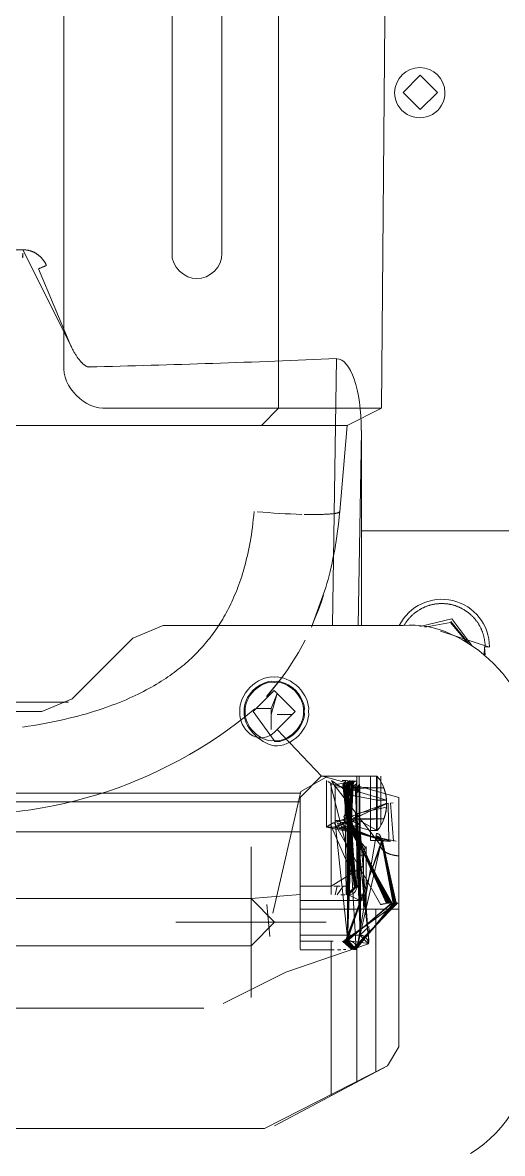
# Model space of a CAD drawing. Header units: millimetres. Extents: x 521 to 148073, y -17811 to 32040.
# Drawn here: x 66062.9 to 66121, y 20342.5 to 20479.2 of the extents above; entities that cross this region are included whole.
import ezdxf

# ---------------------------------------------------------------- set-up
doc = ezdxf.new("R2010")
doc.units = ezdxf.units.MM
doc.layers.add('Datové rozvody', color=6, linetype='Continuous')
doc.layers.add('PDF_Geometrie', color=7, linetype='Continuous', true_color=0xbdbdbd)

# ---------------------------------------------------------------- blocks, each defined once
blk = doc.blocks.new('projektor')
at = {"layer": 'PDF_Geometrie', "lineweight": 13}
for points in [[(86131.94, 15171.96), (86131.94, 15221.89)], [(86143.06, 15176.98), (86143.04, 15176.99), (86142.98, 15177.03), (86142.91, 15177.07), (86142.85, 15177.1), (86142.79, 15177.14), (86142.73, 15177.18), (86142.67, 15177.22), (86142.61, 15177.27), (86142.55, 15177.31), (86142.5, 15177.35), (86142.44, 15177.4), (86142.38, 15177.44), (86142.33, 15177.49), (86142.27, 15177.53), (86142.22, 15177.58), (86142.16, 15177.63), (86142.11, 15177.68), (86142.06, 15177.73), (86142.01, 15177.78), (86141.95, 15177.83), (86141.9, 15177.88), (86141.85, 15177.93), (86141.81, 15177.99), (86141.76, 15178.04), (86141.71, 15178.1), (86141.66, 15178.15), (86141.62, 15178.21), (86141.57, 15178.26), (86141.53, 15178.32), (86141.48, 15178.38), (86141.44, 15178.44), (86141.4, 15178.5), (86141.36, 15178.56), (86141.32, 15178.62), (86141.28, 15178.68), (86141.24, 15178.74), (86141.2, 15178.8), (86141.17, 15178.86), (86141.13, 15178.92), (86141.1, 15178.99), (86141.06, 15179.05), (86141.03, 15179.12), (86141, 15179.18), (86140.97, 15179.25), (86140.94, 15179.31), (86140.91, 15179.38), (86140.88, 15179.44), (86140.85, 15179.51), (86140.83, 15179.58), (86140.8, 15179.65), (86140.77, 15179.71), (86140.75, 15179.78), (86140.73, 15179.85), (86140.71, 15179.92), (86140.69, 15179.99), (86140.67, 15180.06), (86140.65, 15180.13), (86140.63, 15180.2), (86140.61, 15180.27), (86140.6, 15180.34), (86140.58, 15180.41), (86140.57, 15180.48), (86140.56, 15180.55), (86140.55, 15180.62), (86140.53, 15180.7), (86140.53, 15180.77), (86140.52, 15180.84), (86140.51, 15180.91), (86140.5, 15180.98), (86140.5, 15181.05), (86140.49, 15181.13), (86140.49, 15181.2), (86140.49, 15181.27), (86140.48, 15181.34), (86140.48, 15181.42), (86140.48, 15181.49), (86140.49, 15181.56), (86140.49, 15181.63), (86140.49, 15181.7), (86140.5, 15181.78), (86140.5, 15181.85), (86140.51, 15181.92), (86140.52, 15181.99), (86140.53, 15182.06), (86140.53, 15182.14), (86140.55, 15182.21), (86140.56, 15182.28), (86140.57, 15182.35), (86140.58, 15182.42), (86140.6, 15182.49), (86140.61, 15182.56), (86140.63, 15182.63), (86140.65, 15182.7), (86140.67, 15182.77), (86140.69, 15182.84), (86140.71, 15182.91), (86140.73, 15182.98), (86140.75, 15183.05), (86140.78, 15183.12), (86140.8, 15183.19), (86140.83, 15183.25), (86140.85, 15183.32), (86140.88, 15183.39), (86140.91, 15183.45), (86140.94, 15183.52), (86140.97, 15183.59), (86141, 15183.65), (86141.03, 15183.72), (86141.06, 15183.78), (86141.1, 15183.84), (86141.13, 15183.91), (86141.17, 15183.97), (86141.2, 15184.03), (86141.24, 15184.09), (86141.28, 15184.16), (86141.32, 15184.22), (86141.36, 15184.28), (86141.4, 15184.34), (86141.44, 15184.4), (86141.48, 15184.45), (86141.53, 15184.51), (86141.57, 15184.57), (86141.62, 15184.62), (86141.66, 15184.68), (86141.71, 15184.74), (86141.76, 15184.79), (86141.81, 15184.84), (86141.85, 15184.9), (86141.9, 15184.95), (86141.95, 15185), (86142.01, 15185.05), (86142.06, 15185.1), (86142.11, 15185.15), (86142.16, 15185.2), (86142.22, 15185.25), (86142.27, 15185.3), (86142.33, 15185.34), (86142.38, 15185.39), (86142.44, 15185.44), (86142.5, 15185.48), (86142.56, 15185.52), (86142.61, 15185.57), (86142.67, 15185.61), (86142.73, 15185.65), (86142.79, 15185.69), (86142.85, 15185.73), (86142.91, 15185.77), (86142.98, 15185.8), (86143.04, 15185.84), (86143.1, 15185.88), (86143.16, 15185.91), (86143.23, 15185.94), (86143.29, 15185.98), (86143.36, 15186.01), (86143.42, 15186.04), (86143.49, 15186.07), (86143.55, 15186.1), (86143.62, 15186.13), (86143.69, 15186.15), (86143.75, 15186.18), (86143.82, 15186.21), (86143.89, 15186.23), (86143.96, 15186.26), (86144.03, 15186.28), (86144.1, 15186.3), (86144.17, 15186.32), (86144.24, 15186.34), (86144.31, 15186.36), (86144.38, 15186.38), (86144.45, 15186.39), (86144.52, 15186.41), (86144.59, 15186.42), (86144.66, 15186.44), (86144.73, 15186.45), (86144.8, 15186.46), (86144.87, 15186.47), (86144.94, 15186.48), (86145.02, 15186.49), (86145.09, 15186.5), (86145.16, 15186.5), (86145.23, 15186.51), (86145.3, 15186.52), (86145.38, 15186.52), (86145.45, 15186.52), (86145.52, 15186.52), (86145.59, 15186.52)], [(86145.59, 15186.52), (86145.59, 15186.46), (86145.6, 15187.04), (86143.72, 15181.28)], [(86146.48, 15186.46), (86145.59, 15186.46), (86146.53, 15186.52)], [(86143.19, 15178.82), (86142.26, 15182.62), (86145.4, 15184.95)], [(86143.27, 15179.41), (86142.71, 15182.46), (86145.09, 15184.44), (86142.59, 15182.5), (86145.16, 15184.58)], [(85756.5, 15177.42), (85756.42, 15177.42), (86117.5, 15174.34), (86119.53, 15170.29)], [(86143.06, 15176.87), (86143.06, 15148.62)], [(86163.29, 15164.73), (86160.76, 15167.26), (86163.29, 15176.36)], [(86170.17, 15176.36), (86170.17, 15176.35), (86170.17, 15176.31), (86170.16, 15176.26), (86170.16, 15176.21), (86170.15, 15176.17), (86170.15, 15176.12), (86170.14, 15176.08), (86170.14, 15176.03), (86170.13, 15175.99), (86170.12, 15175.94), (86170.12, 15175.9), (86170.11, 15175.86), (86170.1, 15175.81), (86170.09, 15175.77), (86170.08, 15175.73), (86170.07, 15175.68), (86170.06, 15175.64), (86170.05, 15175.6), (86170.04, 15175.56), (86170.03, 15175.52), (86170.02, 15175.48), (86170.01, 15175.44), (86169.99, 15175.4), (86169.98, 15175.36), (86169.97, 15175.32), (86169.96, 15175.28), (86169.94, 15175.24), (86169.93, 15175.21), (86169.91, 15175.17), (86169.9, 15175.14), (86169.88, 15175.1), (86169.87, 15175.06), (86169.85, 15175.03), (86169.84, 15175), (86169.82, 15174.96), (86169.81, 15174.93), (86169.79, 15174.9), (86169.77, 15174.87), (86169.75, 15174.84), (86169.74, 15174.81), (86169.72, 15174.78), (86169.7, 15174.75), (86169.68, 15174.72), (86169.66, 15174.69), (86169.65, 15174.67), (86169.63, 15174.64), (86169.61, 15174.62), (86169.59, 15174.59), (86169.57, 15174.57), (86169.55, 15174.55), (86169.53, 15174.52), (86169.51, 15174.5), (86169.49, 15174.48), (86169.47, 15174.46), (86169.45, 15174.44), (86169.43, 15174.42), (86169.4, 15174.41), (86169.38, 15174.39), (86169.36, 15174.38), (86169.34, 15174.36), (86169.32, 15174.35), (86169.3, 15174.33), (86169.27, 15174.32), (86169.25, 15174.31), (86169.23, 15174.3), (86169.21, 15174.29), (86169.19, 15174.28), (86169.16, 15174.27), (86169.14, 15174.26), (86169.12, 15174.26), (86169.09, 15174.25), (86169.07, 15174.25), (86169.05, 15174.24), (86169.03, 15174.24), (86169, 15174.24), (86168.98, 15174.24), (86168.96, 15174.24), (86161.8, 15168.74), (86161.37, 15171.22), (86161.37, 15171.24), (86161.37, 15171.26), (86161.37, 15171.28), (86161.38, 15171.29), (86161.38, 15171.31), (86161.38, 15171.32), (86161.38, 15171.33), (86161.38, 15171.34), (86161.39, 15171.36), (86161.39, 15171.37), (86161.39, 15171.38), (86161.39, 15171.39), (86161.39, 15171.39), (86161.4, 15171.4), (86161.4, 15171.41), (86161.4, 15171.41), (86161.4, 15171.42), (86161.4, 15171.42), (86161.41, 15171.43), (86161.41, 15171.43)], [(86192.63, 15176.36), (86163.29, 15176.36)], [(86166.19, 15170.63), (86166.2, 15170.59), (86175.77, 15174.93), (86166.2, 15170.55), (86175.76, 15174.99), (86166.7, 15171.08), (86175.76, 15175.05), (86166.2, 15170.5), (86166.7, 15171.03), (86175.75, 15175.12), (86166.21, 15170.46), (86166.7, 15170.98), (86175.75, 15175.18), (86166.21, 15170.41), (86166.71, 15170.93), (86175.74, 15175.25), (86166.21, 15170.36), (86166.71, 15170.87), (86175.74, 15175.31), (86166.22, 15170.28), (86180.16, 15170.33), (86166.71, 15170.81), (86175.73, 15175.38), (86166.22, 15170.2), (86166.72, 15170.72), (86180.16, 15170.31), (86175.73, 15175.49), (86166.23, 15170.11), (86166.73, 15170.62), (86180.16, 15170.28), (86175.72, 15175.59), (86166.73, 15170.51), (86181.17, 15171.32), (86180.16, 15170.26), (86168.44, 15174.33), (86175.72, 15175.7), (86181.17, 15171.29), (86180.16, 15170.22), (86168.44, 15174.36), (86175.71, 15175.81), (86181.17, 15171.26), (86180.17, 15170.17), (86168.44, 15174.39), (86175.71, 15175.92), (86181.17, 15171.21), (86180.17, 15170.1), (86168.44, 15174.44), (86175.7, 15176.03), (86181.17, 15171.13), (86180.17, 15170.03), (86175.7, 15176.15), (86181.18, 15171.01), (86180.17, 15169.9), (86175.7, 15176.26), (86181.18, 15170.84), (86180.18, 15169.74)], [(86166.77, 15168.7), (86166.77, 15167.86), (86168.42, 15176.03)], [(86176.44, 15176.36), (86176.44, 15172.52)], [(86192.63, 15176.36), (86194.86, 15175.02), (86202.24, 15160.56)], [(86162.18, 15174.59), (86162.23, 15174.61), (86162.28, 15174.62), (86162.32, 15174.64), (86162.37, 15174.66), (86162.41, 15174.67), (86162.46, 15174.69), (86162.5, 15174.7), (86162.55, 15174.71), (86162.59, 15174.73), (86162.63, 15174.74), (86162.67, 15174.75), (86162.72, 15174.76), (86162.76, 15174.77), (86162.79, 15174.78), (86162.83, 15174.79), (86162.87, 15174.8), (86162.91, 15174.81), (86162.95, 15174.82), (86162.98, 15174.82), (86163.02, 15174.83), (86163.05, 15174.84), (86163.09, 15174.84), (86163.12, 15174.85), (86163.15, 15174.86), (86163.19, 15174.86), (86163.23, 15174.87), (86163.26, 15174.87), (86163.3, 15174.88), (86163.34, 15174.88), (86163.37, 15174.89), (86163.41, 15174.89), (86163.44, 15174.9), (86163.48, 15174.9), (86163.51, 15174.9), (86163.54, 15174.91), (86163.57, 15174.91), (86163.6, 15174.91), (86161.82, 15168.87), (86161.82, 15168.87), (86161.82, 15168.87), (86161.82, 15168.87), (86161.82, 15168.87), (86161.81, 15168.87), (86161.81, 15168.87), (86161.81, 15168.86), (86161.81, 15168.86), (86161.81, 15168.86), (86161.81, 15168.85), (86161.81, 15168.85), (86161.81, 15168.84), (86161.81, 15168.84), (86161.81, 15168.83), (86161.81, 15168.83), (86161.8, 15168.82), (86161.8, 15168.81), (86161.8, 15168.81), (86161.8, 15168.8), (86161.8, 15168.79), (86161.8, 15168.78), (86161.8, 15168.78), (86161.8, 15168.77)], [(86163.6, 15174.91), (86163.6, 15173.81), (86162.89, 15170.14)], [(86163.94, 15175.7), (86163.95, 15175.39), (86168.42, 15175.72)], [(86168.43, 15175.17), (86168.43, 15174.93), (86166.77, 15168.99), (86163.95, 15174.94), (86166.26, 15168.74)], [(86165.11, 15171.28), (86165.21, 15171.28), (86164.44, 15174.91), (86164.47, 15174.91), (86164.5, 15174.9), (86164.53, 15174.9), (86164.57, 15174.9), (86164.6, 15174.89), (86164.64, 15174.89), (86164.67, 15174.88), (86164.71, 15174.88), (86164.75, 15174.87), (86164.78, 15174.87), (86164.82, 15174.86), (86164.86, 15174.85), (86164.91, 15174.85), (86164.95, 15174.84), (86164.99, 15174.83), (86165.03, 15174.82), (86165.06, 15174.82), (86165.1, 15174.81), (86165.14, 15174.8), (86165.17, 15174.79), (86165.21, 15174.78), (86165.25, 15174.77), (86165.29, 15174.76), (86165.33, 15174.75), (86165.37, 15174.74), (86165.42, 15174.73), (86165.46, 15174.71), (86165.5, 15174.7), (86165.54, 15174.69), (86165.59, 15174.67), (86165.64, 15174.66), (86165.68, 15174.64), (86165.73, 15174.62), (86165.78, 15174.61), (86165.82, 15174.59)], [(86175.78, 15174.82), (86175.79, 15174.77), (86175.79, 15174.74), (86175.79, 15174.71), (86175.8, 15174.69), (86175.8, 15174.66), (86175.81, 15174.64), (86175.81, 15174.62), (86175.81, 15174.59), (86175.82, 15174.57), (86175.82, 15174.55), (86175.82, 15174.53), (86175.83, 15174.51), (86175.83, 15174.49), (86175.84, 15174.47), (86175.84, 15174.45), (86175.84, 15174.43), (86175.85, 15174.42), (86175.85, 15174.4), (86175.86, 15174.38), (86175.86, 15174.37), (86175.86, 15174.35), (86175.87, 15174.34), (86175.87, 15174.33), (86175.88, 15174.32), (86175.88, 15174.31), (86175.89, 15174.3), (86175.89, 15174.29), (86175.89, 15174.28), (86175.9, 15174.27), (86175.9, 15174.26), (86175.91, 15174.26), (86175.91, 15174.25), (86175.92, 15174.25), (86175.92, 15174.24), (86175.93, 15174.24), (86175.93, 15174.24), (86175.93, 15174.24), (86175.94, 15174.24), (86166.26, 15168.73), (86166.27, 15168.72), (86166.27, 15168.71), (86166.27, 15168.71), (86166.27, 15168.7), (86166.27, 15168.69), (86166.27, 15168.68), (86166.28, 15168.67), (86166.28, 15168.66), (86166.28, 15168.65), (86166.29, 15168.64), (86166.29, 15168.63), (86166.3, 15168.62), (86166.3, 15168.61), (86166.3, 15168.6), (86166.31, 15168.59), (86166.31, 15168.57), (86166.32, 15168.56), (86166.33, 15168.55), (86166.33, 15168.54), (86166.34, 15168.52), (86166.35, 15168.51), (86166.35, 15168.5), (86166.36, 15168.48), (86166.37, 15168.47), (86166.37, 15168.46), (86166.38, 15168.44), (86166.39, 15168.43), (86166.4, 15168.41), (86166.41, 15168.4)], [(86166.75, 15170.01), (86166.75, 15169.79), (86168.44, 15174.5)], [(86175.78, 15174.88), (86175.78, 15174.82)], [(86201.94, 15161.74), (86194.86, 15175.02)], [(86117.5, 15141.97), (86117.5, 15174.34)], [(86160.77, 15173.83), (86160.77, 15167.26), (86155.3, 15162.05)], [(86160.82, 15173.73), (86160.77, 15173.73), (86167.19, 15173.73)], [(86161.42, 15174.24), (86160.8, 15174.24), (86166.58, 15174.24)], [(86160.82, 15173.81), (86167.19, 15173.81)], [(86166.26, 15168.74), (86166.26, 15168.75), (86166.26, 15168.76), (86166.26, 15168.76), (86166.26, 15168.77), (86166.26, 15168.78), (86166.26, 15168.79), (86166.26, 15168.8), (86166.26, 15168.81), (86166.25, 15168.81), (86166.25, 15168.82), (86166.25, 15168.83), (86166.25, 15168.83), (86166.25, 15168.84), (86166.25, 15168.84), (86166.25, 15168.85), (86166.25, 15168.85), (86166.25, 15168.86), (86166.25, 15168.86), (86166.24, 15168.86), (86166.24, 15168.87), (86166.24, 15168.87), (86166.24, 15168.87), (86166.24, 15168.87), (86166.24, 15168.87), (86166.24, 15168.87), (86166.24, 15168.87), (86166.24, 15168.87), (86180.16, 15170.35), (86180.16, 15170.35), (86180.15, 15170.36), (86180.15, 15170.37), (86180.15, 15170.38), (86180.15, 15170.38), (86180.15, 15170.39), (86180.15, 15170.4), (86180.15, 15170.4), (86180.15, 15170.4), (86180.15, 15170.41), (86180.15, 15170.41), (86180.15, 15170.41), (86180.15, 15170.42), (86180.15, 15170.42), (86181.17, 15171.34), (86181.17, 15171.36), (86181.16, 15171.37), (86181.16, 15171.38), (86181.16, 15171.39), (86181.16, 15171.39), (86181.16, 15171.4), (86181.16, 15171.41), (86181.16, 15171.41), (86181.16, 15171.42), (86181.16, 15171.42), (86181.16, 15171.43), (86181.16, 15171.43), (86168.45, 15174.31), (86168.45, 15174.3), (86168.45, 15174.29), (86168.45, 15174.28), (86168.45, 15174.27), (86168.45, 15174.26), (86168.45, 15174.26), (86168.45, 15174.25), (86168.45, 15174.25), (86168.45, 15174.24), (86168.45, 15174.24), (86168.45, 15174.24), (86168.45, 15174.24), (86168.45, 15174.24)], [(86168.36, 15174.24), (86168.34, 15174.24), (86168.33, 15174.24), (86168.32, 15174.23), (86168.3, 15174.23), (86168.29, 15174.23), (86168.28, 15174.23), (86168.26, 15174.23), (86168.25, 15174.23), (86168.24, 15174.22), (86168.23, 15174.22), (86168.21, 15174.22), (86168.2, 15174.21), (86168.19, 15174.21), (86168.18, 15174.2), (86168.16, 15174.2), (86168.15, 15174.19), (86168.14, 15174.19), (86168.13, 15174.18), (86168.12, 15174.17), (86168.1, 15174.17), (86168.09, 15174.16), (86168.08, 15174.15), (86168.07, 15174.15), (86168.06, 15174.14), (86168.05, 15174.13), (86168.04, 15174.12), (86168.03, 15174.12), (86168.02, 15174.11), (86168.01, 15174.1), (86168, 15174.09), (86167.99, 15174.08), (86167.98, 15174.07), (86167.97, 15174.06), (86167.96, 15174.05), (86167.96, 15174.04), (86167.95, 15174.03), (86167.94, 15174.02), (86167.93, 15174.01), (86167.93, 15173.99), (86167.92, 15173.98), (86167.91, 15173.97), (86167.91, 15173.96), (86167.9, 15173.95), (86167.89, 15173.94), (86167.89, 15173.92), (86167.89, 15173.91), (86167.88, 15173.9), (86167.88, 15173.89), (86167.87, 15173.87), (86167.87, 15173.86), (86167.86, 15173.85), (86167.86, 15173.84), (86167.86, 15173.82), (86167.86, 15173.81), (86167.86, 15173.8), (86167.85, 15173.78), (86167.85, 15173.77), (86167.85, 15173.76), (86167.85, 15173.74), (86167.85, 15173.73), (86168.03, 15174.24), (86168.02, 15174.24), (86168, 15174.23), (86167.99, 15174.23), (86167.98, 15174.23), (86167.96, 15174.23), (86167.95, 15174.23), (86167.94, 15174.23), (86167.93, 15174.22), (86167.91, 15174.22), (86167.9, 15174.22), (86167.89, 15174.21), (86167.87, 15174.21), (86167.86, 15174.2), (86167.85, 15174.2), (86167.84, 15174.19), (86167.83, 15174.19), (86167.81, 15174.18), (86167.8, 15174.17), (86167.79, 15174.17), (86167.78, 15174.16), (86167.77, 15174.15), (86167.76, 15174.15), (86167.75, 15174.14), (86167.74, 15174.13), (86167.73, 15174.12), (86167.71, 15174.12), (86167.71, 15174.11), (86167.69, 15174.1), (86167.69, 15174.09), (86167.68, 15174.08), (86167.67, 15174.07), (86167.66, 15174.06), (86167.65, 15174.05), (86167.64, 15174.04), (86167.63, 15174.03), (86167.63, 15174.02), (86167.62, 15174.01), (86167.61, 15173.99), (86167.61, 15173.98), (86167.6, 15173.97), (86167.59, 15173.96), (86167.59, 15173.95), (86167.58, 15173.94), (86167.58, 15173.92), (86167.57, 15173.91), (86167.57, 15173.9), (86167.56, 15173.89), (86167.56, 15173.87), (86167.55, 15173.86), (86167.55, 15173.85), (86167.55, 15173.84), (86167.55, 15173.82), (86167.54, 15173.81), (86167.54, 15173.8), (86167.54, 15173.78), (86167.54, 15173.77), (86167.54, 15173.76), (86167.54, 15173.74), (86167.54, 15173.73), (86181.14, 15171.43), (86181.11, 15171.43), (86181.09, 15171.43), (86181.07, 15171.43), (86181.05, 15171.42), (86181.03, 15171.42), (86181, 15171.42), (86180.98, 15171.41), (86180.96, 15171.41), (86180.94, 15171.41), (86180.92, 15171.4), (86180.9, 15171.39), (86180.88, 15171.39), (86180.85, 15171.38), (86180.83, 15171.38), (86180.81, 15171.37), (86180.79, 15171.36), (86180.77, 15171.35), (86180.75, 15171.34), (86180.73, 15171.33), (86180.71, 15171.33), (86180.69, 15171.32), (86180.67, 15171.31), (86180.65, 15171.29), (86180.63, 15171.28), (86180.61, 15171.27), (86180.6, 15171.26), (86180.58, 15171.25), (86180.56, 15171.23), (86180.54, 15171.22), (86180.53, 15171.21), (86180.51, 15171.19), (86180.49, 15171.18), (86180.47, 15171.16), (86180.46, 15171.15), (86180.44, 15171.13), (86180.43, 15171.12), (86180.41, 15171.1), (86180.4, 15171.09), (86180.38, 15171.07), (86180.37, 15171.05), (86180.36, 15171.03), (86180.34, 15171.02), (86180.33, 15171), (86180.32, 15170.98), (86180.3, 15170.96), (86180.29, 15170.94), (86180.28, 15170.92), (86180.27, 15170.91), (86180.26, 15170.89), (86180.25, 15170.87), (86180.24, 15170.85), (86180.23, 15170.83), (86180.22, 15170.81), (86180.22, 15170.79), (86180.21, 15170.76), (86180.2, 15170.74), (86180.19, 15170.72), (86180.19, 15170.7), (86180.18, 15170.68), (86180.18, 15170.66), (86180.17, 15170.64), (86180.17, 15170.62), (86180.16, 15170.59), (86180.16, 15170.57), (86180.16, 15170.55), (86180.15, 15170.53), (86180.15, 15170.51), (86180.15, 15170.49), (86180.15, 15170.46), (86180.15, 15170.44), (86180.15, 15170.42), (86180.49, 15172.78), (86180.47, 15172.78), (86180.44, 15172.78), (86180.42, 15172.77), (86180.4, 15172.77), (86180.38, 15172.77), (86180.36, 15172.77), (86180.33, 15172.76), (86180.31, 15172.76), (86180.29, 15172.75), (86180.27, 15172.75), (86180.25, 15172.74), (86180.23, 15172.74), (86180.21, 15172.73), (86180.19, 15172.72), (86180.17, 15172.72), (86180.14, 15172.71), (86180.12, 15172.7), (86180.1, 15172.69), (86180.08, 15172.68), (86180.06, 15172.67), (86180.04, 15172.66), (86180.02, 15172.65), (86180.01, 15172.64), (86179.99, 15172.63), (86179.97, 15172.62), (86179.95, 15172.61), (86179.93, 15172.59), (86179.91, 15172.58), (86179.9, 15172.57), (86179.88, 15172.56), (86179.86, 15172.54), (86179.84, 15172.53), (86179.83, 15172.51), (86179.81, 15172.5), (86179.8, 15172.48), (86179.78, 15172.47), (86179.77, 15172.45), (86179.75, 15172.43), (86179.74, 15172.42), (86179.72, 15172.4), (86179.71, 15172.38), (86179.7, 15172.37), (86179.68, 15172.35), (86179.67, 15172.33), (86179.66, 15172.31), (86179.65, 15172.29), (86179.63, 15172.27), (86179.62, 15172.25), (86179.61, 15172.23), (86179.6, 15172.21), (86179.59, 15172.19), (86179.59, 15172.17), (86179.58, 15172.15), (86179.57, 15172.13), (86179.56, 15172.11), (86179.55, 15172.09), (86179.55, 15172.07), (86179.54, 15172.05), (86179.53, 15172.03), (86179.53, 15172.01), (86179.52, 15171.99), (86179.52, 15171.96), (86179.51, 15171.94), (86179.51, 15171.92), (86179.51, 15171.9), (86179.51, 15171.88), (86179.5, 15171.86), (86179.5, 15171.83), (86179.5, 15171.81), (86179.5, 15171.79), (86179.5, 15171.77)], [(86168.36, 15173.02), (86168.36, 15174.24), (86167.85, 15173.73)], [(86176.44, 15173.64), (86195.6, 15173.64)], [(86120.12, 15171.96), (86135.76, 15171.96)], [(86120.12, 15171.96), (86143.06, 15171.59)], [(86135.76, 15171.96), (86143.06, 15171.96)], [(86160.77, 15173.02), (86168.36, 15173.02)], [(86175.72, 15171.83), (86175.7, 15171.83), (86161.99, 15171.75), (86162.55, 15171.26)], [(86175.86, 15171.84), (86175.83, 15171.84), (86162.77, 15171.27), (86162.23, 15171.77)], [(86175.7, 15171.83), (86175.67, 15171.82), (86162.51, 15171.26)], [(86176.05, 15171.85), (86176, 15171.85), (86162.6, 15171.79)], [(86165.11, 15171.8), (86165.24, 15171.79), (86178.75, 15171.85)], [(86165.21, 15171.28), (86165.27, 15171.27), (86180.04, 15172.83)], [(86165.45, 15171.26), (86165.48, 15171.26), (86180.26, 15172.82)], [(86179.24, 15171.82), (86179.21, 15171.83), (86165.55, 15171.25)], [(86165.55, 15171.25), (86165.58, 15171.25), (86179.26, 15171.82), (86179.29, 15171.82)], [(86165.77, 15169.96), (86166, 15169.89), (86169.2, 15172.44), (86169.15, 15172.47), (86169.06, 15172.52)], [(86180.33, 15172.81), (86180.29, 15172.82), (86166.08, 15171.75)], [(86166.71, 15167.95), (86166.77, 15167.86), (86166.46, 15168.31), (86175.32, 15172.19), (86175.33, 15172.17), (86175.34, 15172.15), (86175.34, 15172.13), (86175.35, 15172.11), (86175.36, 15172.09), (86175.37, 15172.07), (86175.37, 15172.05), (86175.38, 15172.03), (86175.38, 15172.01), (86175.39, 15171.99), (86175.39, 15171.96), (86175.4, 15171.94), (86175.4, 15171.92), (86175.4, 15171.9), (86175.41, 15171.88), (86175.41, 15171.86), (86175.41, 15171.83), (86175.41, 15171.81), (86175.41, 15171.79), (86175.41, 15171.77), (86179.5, 15171.77), (86179.5, 15171.77), (86179.5, 15171.77), (86179.5, 15171.77), (86179.49, 15171.78), (86179.49, 15171.78), (86179.49, 15171.78), (86179.49, 15171.78), (86179.48, 15171.78), (86179.48, 15171.78), (86179.48, 15171.78), (86179.47, 15171.79), (86179.47, 15171.79), (86179.46, 15171.79), (86179.46, 15171.79), (86179.45, 15171.79), (86179.45, 15171.79), (86179.44, 15171.8), (86179.44, 15171.8), (86179.43, 15171.8), (86179.42, 15171.8), (86179.41, 15171.8), (86179.41, 15171.8), (86179.4, 15171.8), (86179.39, 15171.81), (86179.38, 15171.81), (86179.38, 15171.81), (86179.37, 15171.81), (86179.36, 15171.81), (86179.35, 15171.81), (86179.34, 15171.81), (86179.33, 15171.81), (86179.32, 15171.82), (86179.31, 15171.82)], [(86169.06, 15172.52), (86176.44, 15172.52), (86176.44, 15172.86)], [(86169.17, 15171.7), (86169.3, 15171.7), (86176.32, 15171.85)], [(86169.78, 15172.21), (86176.14, 15172.21)], [(86170.07, 15171.74), (86170.07, 15172.21)], [(86175.18, 14992.77), (86175.18, 15158.96), (86174.72, 15164.73), (86173.71, 15164.73), (86173.71, 15168.4), (86171.39, 15172.21)], [(86176.42, 15172.41), (86176.42, 15164.73)], [(86179.5, 15164.73), (86179.5, 15171.77), (86178.49, 15172.86)], [(86178.88, 15172.86), (86178.7, 15172.86)], [(86179.06, 15172.86), (86178.88, 15172.86)], [(86179.14, 15171.83), (86179.11, 15171.84)], [(86187.54, 15155.68), (86183.86, 15163.05), (86180.51, 15172.78), (86179.5, 15171.77)], [(86180.19, 15172.82), (86180.15, 15172.83)], [(86160.77, 15171.7), (86169.17, 15171.7)], [(86160.77, 15171.4), (86169.06, 15171.4)], [(86161.31, 15170.17), (86161.32, 15170.37), (86173.74, 15171.17), (86161.82, 15169.89), (86161.32, 15170.51), (86173.74, 15171.22), (86161.82, 15170.02), (86174.75, 15170.17)], [(86161.31, 15169.96), (86161.31, 15170.17), (86161.81, 15169.76), (86173.74, 15171.1)], [(86175.41, 15171.77), (86174.76, 15170.42), (86173.75, 15171.43), (86161.56, 15168.26), (86161.54, 15168.22), (86161.51, 15168.18), (86161.48, 15168.14), (86161.44, 15168.08), (86161.4, 15168.02)], [(86166.64, 15171.43), (86173.75, 15171.43), (86161.41, 15171.43)], [(86161.91, 15170.92), (86162.23, 15171.21)], [(86161.99, 15171.75), (86162.03, 15171.76)], [(86162.03, 15171.76), (86162.07, 15171.76)], [(86162.07, 15171.76), (86162.11, 15171.76)], [(86169.92, 15171.72), (86169.95, 15171.72), (86162.16, 15171.77)], [(86169.83, 15171.71), (86169.88, 15171.71), (86162.89, 15171.28), (86162.39, 15171.78), (86162.34, 15169.97)], [(86169.79, 15171.71), (86169.83, 15171.71), (86162.36, 15169.97)], [(86162.49, 15169.97), (86162.43, 15169.97), (86169.74, 15171.71)], [(86165.33, 15171.27), (86165.37, 15171.27)], [(86165.37, 15171.27), (86165.41, 15171.26)], [(86165.41, 15171.26), (86165.45, 15171.26)], [(86166.27, 15171.71), (86166.64, 15171.43)], [(86175.41, 15171.77), (86175.41, 15164.73)], [(86181.16, 15171.43), (86196.78, 15171.43)], [(86129.64, 15169.41), (86119.53, 15170.29), (86119.53, 15160.21)], [(86119.53, 15170.29), (86119.53, 15086.66)], [(86129.64, 15169.41), (86129.66, 15169.4), (86129.67, 15169.4), (86129.69, 15169.39), (86129.7, 15169.38), (86129.72, 15169.36), (86129.73, 15169.34), (86129.74, 15169.32), (86129.76, 15169.3), (86129.77, 15169.27), (86129.78, 15169.24), (86129.79, 15169.21), (86129.8, 15169.17), (86129.82, 15169.13), (86129.83, 15169.09), (86129.84, 15169.05), (86129.85, 15169), (86129.86, 15168.95), (86129.87, 15168.89), (86129.88, 15168.84), (86129.89, 15168.78), (86129.9, 15168.72), (86129.91, 15168.65), (86129.91, 15168.58), (86129.92, 15168.51), (86129.93, 15168.44), (86129.94, 15168.36), (86129.94, 15168.28), (86129.95, 15168.2), (86129.96, 15168.12), (86129.96, 15168.03), (86129.97, 15167.94), (86129.97, 15167.85), (86129.98, 15167.75), (86129.98, 15167.66), (86129.98, 15167.56), (86129.99, 15167.45), (86129.99, 15167.35), (86129.99, 15167.24), (86130, 15167.13), (86130, 15167.02), (86130, 15166.91), (86130, 15166.79), (86130, 15166.67), (86130, 15166.55), (86130, 15166.43), (86130, 15166.3), (86130, 15166.18), (86130, 15166.05), (86130, 15165.91), (86130, 15165.78), (86130, 15165.65), (86129.99, 15165.51), (86129.99, 15165.23)], [(86142.45, 15166.4), (86143.24, 15166.06), (86138.59, 15167.77), (86138.12, 15167.9), (86137.66, 15168.03), (86137.18, 15168.15), (86136.7, 15168.27), (86136.21, 15168.39), (86135.71, 15168.5), (86135.2, 15168.61), (86134.69, 15168.71), (86134.16, 15168.81), (86133.63, 15168.9), (86133.09, 15168.99), (86132.54, 15169.07), (86131.98, 15169.15), (86131.41, 15169.22), (86130.83, 15169.29), (86130.24, 15169.35), (86129.64, 15169.41)], [(86161.3, 15169.7), (86161.31, 15169.96)], [(86165.71, 15169.97), (86165.69, 15169.97)], [(86166.23, 15170.11), (86166.23, 15170.02)], [(86166.24, 15169.79), (86166.25, 15169.65), (86166.75, 15170.01)], [(86166.24, 15169.92), (86166.24, 15169.79)], [(86173.72, 15169.47), (86173.71, 15169.09), (86174.73, 15168.86)], [(86173.72, 15170.09), (86173.72, 15169.79), (86174.73, 15169.11)], [(86174.74, 15169.88), (86174.73, 15169.71)], [(86174.73, 15169.71), (86174.73, 15169.53)], [(86174.74, 15170.01), (86174.74, 15169.88)], [(86181.19, 15169.83), (86181.19, 15170.13)], [(86181.2, 15169.14), (86181.2, 15169.52)], [(86111.67, 15169.04), (86143.06, 15168.55)], [(86160.76, 15168.1), (86162.6, 15164.83), (86176.92, 15161.54)], [(86161.29, 15167.86), (86166.77, 15167.86)], [(86166.41, 15168.4), (86174.72, 15168.4), (86161.65, 15168.4)], [(86161.82, 15168.87), (86166.24, 15168.87)], [(86173.71, 15169.09), (86173.71, 15168.7)], [(86177.96, 15158.96), (86177.96, 15150.11), (86177.96, 15167.81)], [(86180.19, 15164.73), (86180.19, 15168.63)], [(86180.19, 15168.4), (86198.39, 15168.4)], [(86181.2, 15164.73), (86181.2, 15168.75)], [(86145.87, 15164.74), (86144.77, 15165.32)], [(86145.87, 15164.74), (86146.23, 15164.53)], [(86151.13, 15161.05), (86149.26, 15162.54), (86148.29, 15163.24), (86146.23, 15164.53)], [(86156.61, 15161.69), (86153.18, 15159.22), (86150.7, 15161.69), (86153.18, 15164.17), (86155.65, 15161.69)], [(86153.53, 15162.05), (86153.53, 15163.82)], [(86162.79, 15081.43), (86162.79, 15164.78)], [(86163.29, 15164.73), (86181.14, 15164.73)], [(86163.8, 15164.73), (86163.8, 15081.43)], [(86167.34, 15164.73), (86167.34, 15081.43)], [(86151.13, 15161.05), (86151.43, 15160.78), (86149.26, 15162.54), (86148.29, 15163.24)], [(85757, 15162.2), (86117.5, 15162.2), (86119.53, 15160.18)], [(86152.82, 15161.34), (86152.82, 15159.57)], [(86175.18, 15158.96), (86177.96, 15161.74), (86180.74, 15158.96)], [(86179.64, 15161.18), (86175.89, 15160.82)], [(86202.24, 14990.87), (86202.24, 15160.56)], [(86155.01, 15132.04), (86154.91, 15132.71), (86154.81, 15133.37), (86154.7, 15134.01), (86154.59, 15134.63), (86154.48, 15135.24), (86154.36, 15135.83), (86154.24, 15136.41), (86154.11, 15136.97), (86153.98, 15137.52), (86153.85, 15138.05), (86153.72, 15138.57), (86153.58, 15139.07), (86153.44, 15139.57), (86153.3, 15140.05), (86153.16, 15140.51), (86153.01, 15140.97), (86152.87, 15141.42), (86152.72, 15141.85), (86152.57, 15142.27), (86152.41, 15142.69), (86152.26, 15143.09), (86152.11, 15143.48), (86151.95, 15143.87), (86151.79, 15144.24), (86151.63, 15144.61), (86151.47, 15144.96), (86151.31, 15145.31), (86151.15, 15145.65), (86150.98, 15145.98), (86150.82, 15146.31), (86150.65, 15146.62), (86150.48, 15146.93), (86150.32, 15147.24), (86150.15, 15147.53), (86149.98, 15147.82), (86149.81, 15148.1), (86149.63, 15148.38), (86149.46, 15148.65), (86149.29, 15148.92), (86149.11, 15149.18), (86148.93, 15149.43), (86148.76, 15149.68), (86148.58, 15149.92), (86148.4, 15150.16), (86148.22, 15150.39), (86148.04, 15150.62), (86147.86, 15150.85), (86147.68, 15151.07), (86147.49, 15151.28), (86147.31, 15151.5), (86147.12, 15151.7), (86146.93, 15151.91), (86146.74, 15152.11), (86146.55, 15152.3), (86146.36, 15152.5), (86146.16, 15152.69), (86145.97, 15152.87), (86145.77, 15153.06), (86145.57, 15153.24), (86145.37, 15153.42), (86145.16, 15153.59), (86144.96, 15153.76), (86144.75, 15153.93), (86144.54, 15154.1), (86144.33, 15154.26), (86144.12, 15154.42), (86143.9, 15154.58), (86143.68, 15154.74), (86143.46, 15154.89), (86143.23, 15155.04), (86143, 15155.19), (86142.77, 15155.34), (86142.54, 15155.49), (86142.3, 15155.63), (86142.06, 15155.77), (86141.81, 15155.91), (86141.57, 15156.05), (86141.31, 15156.18), (86141.06, 15156.32), (86140.8, 15156.45), (86140.53, 15156.58), (86140.26, 15156.7), (86139.99, 15156.83), (86139.71, 15156.95), (86139.42, 15157.07), (86139.14, 15157.19), (86138.84, 15157.31), (86138.54, 15157.42), (86138.24, 15157.53), (86137.92, 15157.65), (86137.61, 15157.75), (86137.28, 15157.86), (86136.95, 15157.96), (86136.62, 15158.06), (86136.27, 15158.16), (86135.92, 15158.26), (86135.56, 15158.35), (86135.2, 15158.44), (86134.82, 15158.53), (86134.44, 15158.62), (86134.05, 15158.7), (86133.66, 15158.78), (86133.25, 15158.85), (86132.83, 15158.93), (86132.41, 15159), (86131.97, 15159.06), (86131.53, 15159.12), (86131.07, 15159.18), (86130.61, 15159.23), (86130.13, 15159.28), (86129.64, 15159.33)], [(86177.96, 15158.96), (86186.81, 15158.96), (86169.11, 15158.96)], [(86180.74, 15158.96), (86180.74, 14992.77)], [(85769.61, 15155.52), (85791.71, 15155.52), (86099.3, 15155.52)], [(86188.08, 14998.01), (86188.08, 15153.42)], [(86099.3, 15149.66), (85799.95, 15149.66), (85769.61, 15149.66)], [(86144.54, 15145.04), (86143.06, 15148.62)], [(86144.54, 15145.04), (86151.7, 15137.89)], [(86100.71, 15134.87), (86100.67, 15134.85), (86100.62, 15134.83), (86100.58, 15134.81), (86100.53, 15134.78), (86100.49, 15134.76), (86100.44, 15134.74), (86100.4, 15134.71), (86100.36, 15134.69), (86100.32, 15134.66), (86100.27, 15134.64), (86100.23, 15134.61), (86100.19, 15134.59), (86100.15, 15134.56), (86100.11, 15134.53), (86100.07, 15134.5), (86100.03, 15134.47), (86099.99, 15134.44), (86099.95, 15134.41), (86099.91, 15134.38), (86099.88, 15134.34), (86099.84, 15134.31), (86099.8, 15134.28), (86099.77, 15134.24), (86099.73, 15134.21), (86099.7, 15134.17), (86099.67, 15134.14), (86099.63, 15134.1), (86099.6, 15134.06), (86099.57, 15134.02), (86099.54, 15133.99), (86099.5, 15133.95), (86099.47, 15133.91), (86099.44, 15133.87), (86099.42, 15133.83), (86099.39, 15133.79), (86099.36, 15133.75), (86099.33, 15133.71), (86099.31, 15133.66), (86099.28, 15133.62), (86099.26, 15133.58), (86099.23, 15133.54), (86099.21, 15133.49), (86099.19, 15133.45), (86099.16, 15133.41), (86099.14, 15133.36), (86099.12, 15133.32), (86099.1, 15133.27), (86099.08, 15133.23), (86099.06, 15133.18), (86099.05, 15133.13), (86099.03, 15133.09), (86099.01, 15133.04), (86099, 15132.99), (86098.98, 15132.95), (86098.97, 15132.9), (86098.96, 15132.85), (86098.94, 15132.8), (86098.93, 15132.76), (86098.92, 15132.71), (86098.91, 15132.66), (86098.9, 15132.61), (86098.89, 15132.56), (86098.89, 15132.51), (86098.88, 15132.46), (86098.87, 15132.41), (86098.87, 15132.36), (86098.86, 15132.32), (86098.86, 15132.27), (86098.86, 15132.22), (86098.85, 15132.17), (86098.85, 15132.12), (86098.85, 15132.07), (86109.98, 15137.66), (86110.08, 15137.7), (86110.18, 15137.75), (86110.29, 15137.8), (86110.39, 15137.85), (86110.49, 15137.9), (86110.58, 15137.95), (86110.68, 15138), (86110.77, 15138.05), (86110.87, 15138.1), (86110.95, 15138.15), (86111.04, 15138.2), (86111.12, 15138.25), (86111.2, 15138.3), (86111.28, 15138.35), (86111.35, 15138.4), (86111.42, 15138.45), (86111.49, 15138.49), (86111.55, 15138.54), (86111.61, 15138.58), (86111.67, 15138.62), (86111.72, 15138.67), (86111.77, 15138.71), (86111.82, 15138.75), (86111.87, 15138.79), (86111.91, 15138.82), (86111.96, 15138.86), (86112, 15138.9), (86112.04, 15138.93), (86112.08, 15138.97), (86112.11, 15139), (86112.15, 15139.03), (86112.18, 15139.07), (86112.21, 15139.1), (86112.24, 15139.13), (86112.27, 15139.16), (86112.3, 15139.19), (86112.32, 15139.22), (86112.35, 15139.25), (86112.37, 15139.27), (86112.39, 15139.3), (86112.41, 15139.33), (86112.43, 15139.36), (86112.45, 15139.38), (86112.47, 15139.41), (86112.48, 15139.43), (86112.5, 15139.45), (86112.51, 15139.47), (86112.53, 15139.5), (86112.54, 15139.52), (86112.55, 15139.54), (86112.56, 15139.56), (86112.57, 15139.58), (86112.58, 15139.6), (86112.59, 15139.61), (86112.6, 15139.63), (86112.6, 15139.65), (86112.61, 15139.67), (86112.62, 15139.68), (86112.62, 15139.7), (86112.63, 15139.71), (86112.63, 15139.73), (86112.64, 15139.74), (86112.64, 15139.76), (86112.64, 15139.77), (86112.65, 15139.79), (86112.65, 15139.8), (86112.65, 15139.81), (86112.65, 15139.82), (86112.65, 15139.84), (86112.65, 15139.85), (86112.65, 15139.86), (86112.66, 15139.87), (86112.66, 15139.88), (86112.66, 15139.89)], [(86109.87, 15137.61), (86101.11, 15133.93), (86100.71, 15134.87)], [(86151.7, 15137.89), (86153.18, 15134.31)], [(86152.07, 15057.75), (86152.07, 15137.47)], [(86112.45, 15136.91), (86010.48, 15136.91)], [(86153.18, 15134.31), (86153.18, 15017.11)], [(86098.85, 15132.07), (86098.85, 15110.98)]]:
    blk.add_lwpolyline(points, dxfattribs=at)
for points in [[(86082.37, 15178.89), (86080.35, 15176.87), (86078.32, 15178.89), (86080.35, 15180.91)], [(86162.49, 15170.14), (86162.49, 15169.89), (86162.23, 15169.96), (86162.18, 15174.59), (86162.03, 15168.87), (86161.29, 15168.45)], [(86168.42, 15175.43), (86168.43, 15175.17), (86163.95, 15175.11), (86166.77, 15168.7)], [(86167.19, 15173.81), (86167.19, 15173.02), (86166, 15168.87), (86165.82, 15174.61), (86165.77, 15169.96), (86165.52, 15169.89), (86165.11, 15170.14)], [(86166.75, 15169.79), (86166.76, 15169.56), (86168.44, 15174.59), (86166.26, 15169.13), (86166.76, 15169.28), (86168.43, 15174.75)], [(86175.63, 15171.82), (86175.6, 15171.82), (86175.59, 15171.82), (86175.58, 15171.81), (86175.57, 15171.81), (86175.56, 15171.81), (86175.55, 15171.81), (86175.55, 15171.81), (86175.54, 15171.81), (86175.53, 15171.81), (86175.52, 15171.81), (86175.51, 15171.8), (86175.5, 15171.8), (86175.5, 15171.8), (86175.49, 15171.8), (86175.48, 15171.8), (86175.48, 15171.8), (86175.47, 15171.8), (86175.46, 15171.79), (86175.46, 15171.79), (86175.45, 15171.79), (86175.45, 15171.79), (86175.44, 15171.79), (86175.44, 15171.79), (86175.44, 15171.78), (86175.43, 15171.78), (86175.43, 15171.78), (86175.43, 15171.78), (86175.42, 15171.78), (86175.42, 15171.78), (86175.42, 15171.78), (86175.42, 15171.77), (86175.41, 15171.77), (86175.41, 15171.77), (86175.41, 15171.77)], [(86161.32, 15170.51), (86161.33, 15170.65), (86161.83, 15170.14), (86173.74, 15171.28), (86174.75, 15170.22), (86161.34, 15170.75), (86161.83, 15170.22), (86173.74, 15171.31), (86174.75, 15170.26), (86161.34, 15170.84), (86161.84, 15170.31), (86173.74, 15171.33), (86174.75, 15170.28), (86161.34, 15170.93), (86161.84, 15170.38), (86174.75, 15170.31), (86161.35, 15170.98), (86161.85, 15170.46), (86161.35, 15171.03), (86174.75, 15170.33), (86161.85, 15170.5), (86161.36, 15171.08), (86161.85, 15170.55), (86161.36, 15171.13), (86161.86, 15170.59), (86161.36, 15171.17), (86161.86, 15170.63), (86161.37, 15171.21), (86161.86, 15170.66)], [(86162.23, 15171.21), (86162.23, 15171.22), (86162.23, 15171.23), (86162.23, 15171.25), (86162.23, 15171.26), (86162.23, 15171.27), (86162.23, 15171.29), (86162.23, 15171.3), (86162.22, 15171.31), (86162.22, 15171.33), (86162.22, 15171.34), (86162.21, 15171.35), (86162.21, 15171.36), (86162.21, 15171.38), (86162.2, 15171.39), (86161.91, 15170.94), (86161.91, 15170.95), (86161.91, 15170.96), (86161.91, 15170.98), (86161.91, 15170.99), (86161.91, 15171), (86161.9, 15171.02), (86161.9, 15171.03), (86161.9, 15171.04), (86161.9, 15171.05), (86161.89, 15171.07), (86161.89, 15171.08), (86161.88, 15171.09), (86161.88, 15171.11), (86161.87, 15171.12), (86161.87, 15171.13), (86161.86, 15171.14), (86161.86, 15171.15), (86161.85, 15171.16), (86161.85, 15171.18), (86161.84, 15171.19), (86161.83, 15171.2), (86161.82, 15171.21), (86161.82, 15171.22), (86161.81, 15171.23), (86161.8, 15171.24), (86161.79, 15171.25), (86161.78, 15171.26), (86161.77, 15171.27), (86161.77, 15171.28), (86161.76, 15171.29), (86161.75, 15171.3), (86161.74, 15171.31), (86161.73, 15171.32), (86161.72, 15171.33), (86161.71, 15171.33), (86161.69, 15171.34), (86161.68, 15171.35), (86161.67, 15171.35), (86161.66, 15171.36), (86161.65, 15171.37), (86161.64, 15171.37), (86161.63, 15171.38), (86161.61, 15171.39), (86161.6, 15171.39), (86161.59, 15171.4), (86161.58, 15171.4), (86161.56, 15171.4), (86161.55, 15171.41), (86161.54, 15171.41), (86161.53, 15171.42), (86161.51, 15171.42), (86161.5, 15171.42), (86161.49, 15171.42), (86161.47, 15171.43), (86161.46, 15171.43), (86161.45, 15171.43), (86161.44, 15171.43), (86161.42, 15171.43)], [(86162.23, 15171.21), (86162.24, 15171.21), (86162.24, 15171.21), (86162.24, 15171.21), (86162.24, 15171.21), (86162.25, 15171.22), (86162.25, 15171.22), (86162.26, 15171.22), (86162.26, 15171.22), (86162.27, 15171.22), (86162.28, 15171.22), (86162.28, 15171.23), (86162.29, 15171.23), (86162.3, 15171.23), (86162.31, 15171.23), (86162.32, 15171.23), (86162.33, 15171.23), (86162.34, 15171.24), (86162.35, 15171.24), (86162.36, 15171.24), (86162.37, 15171.24), (86162.38, 15171.24), (86162.4, 15171.25), (86162.41, 15171.25), (86162.42, 15171.25), (86162.44, 15171.25), (86162.45, 15171.25), (86162.48, 15171.25), (86161.73, 15171.72), (86161.73, 15171.72), (86161.74, 15171.72), (86161.74, 15171.72), (86161.75, 15171.72), (86161.75, 15171.72), (86161.76, 15171.73), (86161.77, 15171.73), (86161.77, 15171.73), (86161.78, 15171.73), (86161.79, 15171.73), (86161.8, 15171.73), (86161.81, 15171.74), (86161.82, 15171.74), (86161.84, 15171.74), (86161.85, 15171.74), (86161.86, 15171.74), (86161.87, 15171.74), (86161.89, 15171.75), (86161.9, 15171.75), (86161.92, 15171.75)], [(86162.77, 15171.27), (86162.84, 15171.28), (86169.9, 15171.72), (86162.31, 15171.78)], [(86166.13, 15170.92), (86166.13, 15170.94), (86166.13, 15170.95), (86166.13, 15170.96), (86166.13, 15170.98), (86166.14, 15170.99), (86166.14, 15171), (86166.14, 15171.02), (86166.14, 15171.03), (86166.15, 15171.04), (86166.15, 15171.05), (86166.15, 15171.07), (86166.16, 15171.08), (86166.16, 15171.09), (86166.17, 15171.1), (86166.17, 15171.12), (86166.18, 15171.13), (86166.18, 15171.14), (86166.19, 15171.15), (86166.19, 15171.16), (86166.2, 15171.18), (86166.21, 15171.19), (86166.21, 15171.2), (86166.22, 15171.21), (86166.23, 15171.22), (86166.24, 15171.23), (86166.24, 15171.24), (86166.25, 15171.25), (86166.26, 15171.26), (86166.27, 15171.27), (86166.28, 15171.28), (86166.29, 15171.29), (86166.3, 15171.3), (86166.31, 15171.31), (86166.32, 15171.32), (86166.33, 15171.32), (86166.34, 15171.33), (86166.35, 15171.34), (86166.36, 15171.35), (86166.37, 15171.35), (86166.38, 15171.36), (86166.39, 15171.37), (86166.41, 15171.37), (86166.42, 15171.38), (86166.43, 15171.39), (86166.44, 15171.39), (86166.46, 15171.4), (86166.47, 15171.4), (86166.48, 15171.4), (86166.49, 15171.41), (86166.51, 15171.41), (86166.52, 15171.41), (86166.53, 15171.42), (86166.54, 15171.42), (86166.56, 15171.42), (86166.57, 15171.43), (86166.58, 15171.43), (86166.6, 15171.43), (86166.61, 15171.43), (86166.62, 15171.43), (86166.64, 15171.43), (86165.77, 15171.22), (86165.77, 15171.23), (86165.77, 15171.25), (86165.77, 15171.26), (86165.77, 15171.27), (86165.78, 15171.29), (86165.78, 15171.3), (86165.78, 15171.31), (86165.78, 15171.33), (86165.79, 15171.34), (86165.79, 15171.35), (86165.79, 15171.36), (86165.8, 15171.38), (86165.8, 15171.39)], [(86162.32, 15169.97), (86162.3, 15169.97), (86162.29, 15169.97), (86162.28, 15169.96), (86162.27, 15169.96), (86162.27, 15169.96), (86162.26, 15169.96), (86162.26, 15169.96), (86162.25, 15169.96), (86162.25, 15169.96), (86162.24, 15169.96), (86162.24, 15169.96), (86162.24, 15169.96)], [(86166.63, 15168.06), (86166.71, 15167.95), (86166.63, 15168.06), (86166.59, 15168.12), (86166.56, 15168.16), (86166.53, 15168.2), (86166.51, 15168.24)], [(86142.45, 15166.4), (86142.04, 15166.57), (86141.22, 15166.89), (86140.36, 15167.2), (86139.49, 15167.49)], [(86153.53, 15161.34), (86155.3, 15161.34), (86152.82, 15161.34), (86151.05, 15162.05)], [(86101.11, 15133.93), (86101.11, 15133.93), (86101, 15134.19), (86100.97, 15134.26), (86100.95, 15134.31), (86100.92, 15134.36), (86100.9, 15134.42), (86100.88, 15134.47), (86100.85, 15134.55), (86100.81, 15134.62), (86100.77, 15134.72)], [(86101.1, 15133.95), (86101.11, 15133.93), (86101.1, 15133.95), (86101.06, 15134.04), (86101.04, 15134.1), (86101.02, 15134.13), (86101.01, 15134.16)], [(86099.28, 15132.07), (86099.6, 15132.07), (86099.73, 15132.07), (86099.79, 15132.06)]]:
    blk.add_lwpolyline(points, close=True, dxfattribs=at)
for centre, radius, start, end in [((86145.59, 15181.43), 5.61, 89.9818, 243.2167), ((86145.59, 15181.32), 5.14, 80.9395, 89.9299), ((86080.38, 15178.83), 2.96, 90.6312, 269.3688), ((86080.38, 15178.83), 2.96, 269.4126, 90.5874), ((86169.94, 15173.41), 1.21, 237.3771, 262.5239), ((86180.35, 15172.43), 0.384, 65.789, 91.8552), ((86161.73, 15171.21), 0.507, 21.0519, 88.3433), ((86162.52, 15170.68), 0.654, 158.6468, 178.7332), ((86165.56, 15170.67), 0.583, 69.2401, 88.434), ((86166.06, 15171.05), 0.699, 72.0832, 88.2106), ((86165.57, 15170.67), 0.616, 359.6395, 24.6112), ((86165.94, 15171.16), 0.748, 0.5949, 21.2583), ((86169.96, 15172.08), 0.366, 267.9993, 287.8023), ((86174.14, 15171.36), 0.395, 169.4162, 178.6135), ((86173.75, 15170.42), 1.01, 1.3654, 89.9169), ((86165.68, 15169.45), 0.518, 80.1968, 85.6983), ((86174.96, 15170.36), 0.208, 163.3593, 181.2727), ((84620.48, 15103.98), 1492.6, 1.37872, 2.49843), ((86160.87, 15168.93), 0.946, 325.8231, 348.3796), ((86031.67, 15168.07), 98.37, 355.1066, 358.1768), ((86111.93, 15125.13), 53.4, 354.175, 39.9231)]:
    blk.add_arc(centre, radius, start, end, dxfattribs=at)
blk.add_ellipse((86120.62, 15168.92), major_axis=(-8.91, 0.19), ratio=0.338564, start_param=4.77518, end_param=6.30533, dxfattribs=at)
for points in [[(86143.06, 15176.87), (86142.31, 15184.33), (86150.77, 15192.8), (86158.24, 15192.04)], [(86192.23, 15192.04), (86197.21, 15192.19), (86202.68, 15189.12), (86205.16, 15184.8)], [(86160.82, 15173.81), (86162.41, 15175.3), (86165.59, 15175.3), (86167.19, 15173.81)], [(86149.13, 15161.69), (86148.93, 15163.68), (86151.19, 15165.94), (86153.18, 15165.74)], [(86149.64, 15161.69), (86149.46, 15163.44), (86151.44, 15165.41), (86153.18, 15165.23)], [(86149.75, 15161.69), (86149.58, 15163.38), (86151.49, 15165.29), (86153.18, 15165.12)], [(86153.18, 15165.74), (86155.17, 15165.94), (86157.43, 15163.68), (86157.22, 15161.69)], [(86153.18, 15165.23), (86154.92, 15165.41), (86156.9, 15163.44), (86156.72, 15161.69)], [(86153.18, 15165.12), (86154.86, 15165.29), (86156.78, 15163.38), (86156.61, 15161.69)], [(86153.18, 15157.65), (86151.19, 15157.45), (86148.93, 15159.7), (86149.13, 15161.69)], [(86153.18, 15158.15), (86151.44, 15157.98), (86149.46, 15159.95), (86149.64, 15161.69)], [(86153.18, 15158.27), (86151.49, 15158.1), (86149.58, 15160.01), (86149.75, 15161.69)], [(86156.61, 15161.69), (86156.78, 15160.01), (86154.86, 15158.1), (86153.18, 15158.27)], [(86155.65, 15161.69), (86157.43, 15159.7), (86155.17, 15157.45), (86153.18, 15157.65)], [(86157.22, 15161.69), (86156.9, 15159.95), (86154.92, 15157.98), (86153.18, 15158.15)], [(86099.3, 15155.52), (86100.74, 15155.67), (86102.38, 15154.03), (86102.23, 15152.59)], [(86102.23, 15152.59), (86102.38, 15151.15), (86100.74, 15149.51), (86099.3, 15149.66)], [(86117.5, 15141.97), (86117.76, 15139.48), (86114.94, 15136.66), (86112.45, 15136.91)]]:
    blk.add_open_spline(points, degree=3, dxfattribs=at)

msp = doc.modelspace()

# ---------------------------------------------------------------- block references
at = {"layer": 'Datové rozvody', "xscale": 1.027900945623324, "yscale": 1.027900945623324, "zscale": 1.027900945623324, "rotation": 270.0000000000001}
msp.add_blockref('projektor', (50508.69, 108952.87), dxfattribs=at)

doc.saveas('drawing.dxf')
